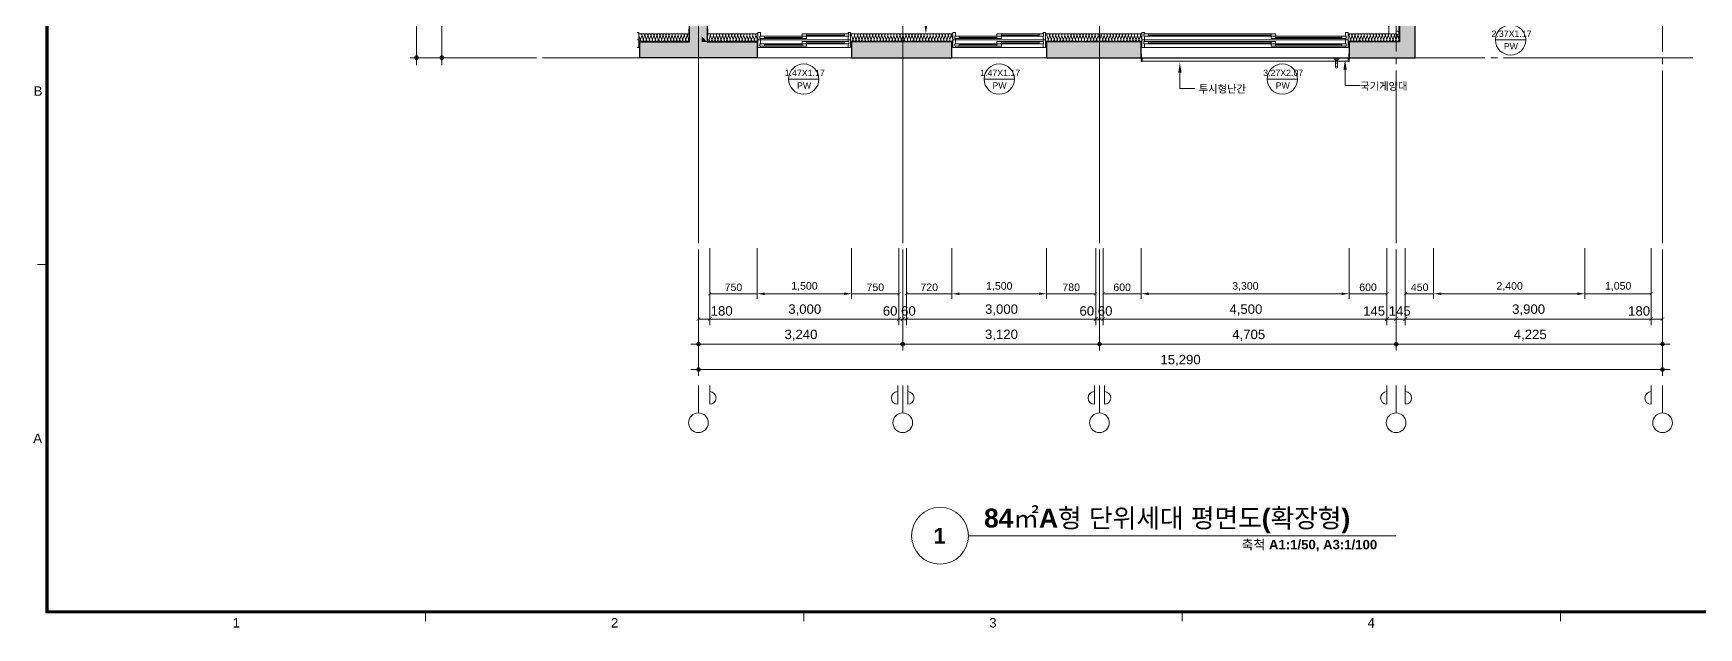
# Model space of a CAD drawing. Header units: millimetres. Extents: x 906 to 41302, y 848 to 28850.
# Drawn here: x 906 to 27318, y 848 to 10262 of the extents above; entities that cross this region are included whole.
import ezdxf

# ---------------------------------------------------------------- set-up
doc = ezdxf.new("R2010")
doc.units = ezdxf.units.MM
for name, color, linetype in [('PDF_0', 7, 'Continuous'), ('PDF_A-ANNO-LEAD', 7, 'Continuous'), ('PDF_A-ANNO-TITL', 7, 'Continuous'), ('PDF_A-ST-AXIS-CEN', 7, 'Continuous'), ('PDF_A-ST-AXIS-DIM', 7, 'Continuous'), ('PDF_A-WIN-IDEN', 7, 'Continuous'), ('PDF_X-FORM(동탄)$G-BORD-FORM', 7, 'Continuous'), ('PDF_X-단위세대$및$주동평면도$A-DETL-HAND', 7, 'Continuous'), ('PDF_X-단위세대$및$주동평면도$A-FIN-INSL', 7, 'Continuous'), ('PDF_X-단위세대$및$주동평면도$A-FIN-INSL-HID', 7, 'Continuous'), ('PDF_X-단위세대$및$주동평면도$A-FLOR-FLIN-TYP', 7, 'Continuous'), ('PDF_X-단위세대$및$주동평면도$A-FLOR-FLIN-TYP2', 7, 'Continuous'), ('PDF_X-단위세대$및$주동평면도$A-ST-AXIS-CEN', 7, 'Continuous'), ('PDF_X-단위세대$및$주동평면도$A-ST-CONC', 7, 'Continuous'), ('PDF_X-단위세대$및$주동평면도$A-WIN', 7, 'Continuous'), ('PDF_문자', 7, 'Continuous')]:
    doc.layers.add(name, color=color, linetype=linetype)
doc.layers.add('PDF_X-단위세대$및$주동평면도$A-FIN-INSL-HAT', color=7, linetype='Continuous', true_color=0x666666)
doc.layers.add('PDF_X-단위세대$및$주동평면도$S-ST-CONC-PAT1', color=7, linetype='Continuous', true_color=0xb7b7b7)
doc.styles.add('PDF Arial', font='arial.ttf')
doc.styles.add('PDF Arial Bold', font='arialbd.ttf')

msp = doc.modelspace()

# ---------------------------------------------------------------- linework, layer by layer
at = {"layer": 'PDF_0', "lineweight": 13}
for points in [[(6984, 9997), (6984, 9757)], [(7384, 9997), (7384, 9757)], [(11574, 5337), (11335, 5337)], [(26625, 5337), (26865, 5337)], [(11574, 4937), (11335, 4937)], [(26625, 4937), (26865, 4937)]]:
    msp.add_lwpolyline(points, dxfattribs=at)
for points in [[(14815, 5337), (14574, 5337)], [(17935, 5337), (17694, 5337)], [(22400, 5337), (22640, 5337)]]:
    msp.add_lwpolyline(points, close=True, dxfattribs=at)
for centre, radius in [((6984, 9877), 30.2), ((6984, 9877), 15.3), ((7385, 9877), 30.2), ((7385, 9877), 15.3), ((11455, 5338), 30.2), ((11455, 5338), 15.3), ((14695, 5338), 30.2), ((14695, 5338), 30.2), ((14695, 5338), 15.3), ((14695, 5338), 15.3), ((17815, 5338), 30.2), ((17815, 5338), 30.2), ((17815, 5338), 15.3), ((17815, 5338), 15.3), ((22520, 5338), 30.2), ((22520, 5338), 30.2), ((22520, 5338), 15.3), ((22520, 5338), 15.3), ((26745, 5338), 30.2), ((26745, 5338), 15.3), ((11455, 4938), 30.2), ((11455, 4938), 15.3), ((26745, 4938), 30.2), ((26745, 4938), 15.3)]:
    msp.add_circle(centre, radius, dxfattribs=at)
at = {"layer": 'PDF_0', "transparency": 33554559}
for points in [[(11655, 6164), (11613, 6110), (11608, 6115)], [(11661, 6158), (11655, 6164), (11613, 6110)], [(14608, 6115), (14613, 6110), (14656, 6164)], [(14613, 6110), (14656, 6164), (14661, 6158)], [(14775, 6164), (14733, 6110), (14728, 6115)], [(14781, 6158), (14775, 6164), (14733, 6110)], [(17728, 6115), (17733, 6110), (17776, 6164)], [(17733, 6110), (17776, 6164), (17781, 6158)], [(17896, 6164), (17853, 6110), (17848, 6115)], [(17901, 6158), (17896, 6164), (17853, 6110)], [(22348, 6115), (22353, 6110), (22395, 6164)], [(22353, 6110), (22395, 6164), (22401, 6158)], [(22685, 6164), (22643, 6110), (22638, 6115)], [(22691, 6158), (22685, 6164), (22643, 6110)], [(26538, 6115), (26543, 6110), (26586, 6164)], [(26543, 6110), (26586, 6164), (26591, 6158)], [(11481, 5770), (11428, 5703), (11422, 5710)], [(11487, 5764), (11481, 5770), (11428, 5703)], [(11601, 5710), (11608, 5703), (11662, 5770)], [(11662, 5770), (11608, 5703), (11601, 5710)], [(11608, 5703), (11662, 5770), (11668, 5764)], [(11668, 5764), (11662, 5770), (11608, 5703)], [(14601, 5710), (14607, 5703), (14661, 5770)], [(14601, 5710), (14607, 5703), (14661, 5770)], [(14607, 5703), (14661, 5770), (14667, 5764)], [(14607, 5703), (14661, 5770), (14667, 5764)], [(14721, 5770), (14667, 5703), (14661, 5710)], [(14661, 5710), (14667, 5703), (14721, 5770)], [(14728, 5764), (14721, 5770), (14667, 5703)], [(14667, 5703), (14721, 5770), (14728, 5764)], [(14782, 5770), (14728, 5703), (14721, 5710)], [(14782, 5770), (14728, 5703), (14721, 5710)], [(14788, 5764), (14782, 5770), (14728, 5703)], [(14788, 5764), (14782, 5770), (14728, 5703)], [(17722, 5710), (17728, 5703), (17781, 5770)], [(17722, 5710), (17728, 5703), (17781, 5770)], [(17728, 5703), (17781, 5770), (17787, 5764)], [(17728, 5703), (17781, 5770), (17787, 5764)], [(17841, 5770), (17787, 5703), (17781, 5710)], [(17781, 5710), (17787, 5703), (17841, 5770)], [(17848, 5764), (17841, 5770), (17787, 5703)], [(17787, 5703), (17841, 5770), (17848, 5764)], [(17902, 5770), (17848, 5703), (17841, 5710)], [(17902, 5770), (17848, 5703), (17841, 5710)], [(17908, 5764), (17902, 5770), (17848, 5703)], [(17908, 5764), (17902, 5770), (17848, 5703)], [(22341, 5710), (22348, 5703), (22402, 5770)], [(22402, 5770), (22348, 5703), (22341, 5710)], [(22348, 5703), (22402, 5770), (22408, 5764)], [(22408, 5764), (22402, 5770), (22348, 5703)], [(22486, 5710), (22493, 5703), (22547, 5770)], [(22547, 5770), (22493, 5703), (22486, 5710)], [(22493, 5703), (22547, 5770), (22553, 5764)], [(22553, 5764), (22547, 5770), (22493, 5703)], [(22692, 5770), (22638, 5703), (22631, 5710)], [(22631, 5710), (22638, 5703), (22692, 5770)], [(22698, 5764), (22692, 5770), (22638, 5703)], [(22638, 5703), (22692, 5770), (22698, 5764)], [(26531, 5710), (26538, 5703), (26592, 5770)], [(26592, 5770), (26538, 5703), (26531, 5710)], [(26538, 5703), (26592, 5770), (26598, 5764)], [(26598, 5764), (26592, 5770), (26538, 5703)], [(26711, 5710), (26718, 5703), (26772, 5770)], [(26718, 5703), (26772, 5770), (26778, 5764)]]:
    msp.add_solid(points, dxfattribs=at)
at = {"layer": 'PDF_A-ANNO-LEAD', "lineweight": 9}
for points in [[(19090, 9639), (19090, 9388), (19330, 9388)], [(21710, 9685), (21710, 9434), (21950, 9434)]]:
    msp.add_lwpolyline(points, dxfattribs=at)
at = {"layer": 'PDF_A-ANNO-LEAD', "transparency": 33554559}
for points in [[(15087, 10407), (15061, 10256), (15037, 10407)], [(19064, 9639), (19090, 9799), (19117, 9639)], [(21683, 9685), (21710, 9845), (21737, 9685)]]:
    msp.add_solid(points, dxfattribs=at)
at = {"layer": 'PDF_A-ANNO-TITL', "lineweight": 13}
msp.add_lwpolyline([(15735, 2303), (22514, 2303)], dxfattribs=at)
msp.add_circle((15286, 2303), 450, dxfattribs=at)
at = {"layer": 'PDF_A-ST-AXIS-CEN', "lineweight": 5}
for points in [[(10485, 9876), (8984, 9876)], [(11454, 8437), (11454, 6936)], [(14695, 6936), (14695, 8437), (14695, 6936)], [(22519, 8437), (22519, 6936)], [(26744, 8437), (26744, 6936)]]:
    msp.add_lwpolyline(points, dxfattribs=at)
msp.add_lwpolyline([(17815, 6936), (17815, 8437)], close=True, dxfattribs=at)
at = {"layer": 'PDF_A-ST-AXIS-DIM', "lineweight": 13}
for points in [[(6984, 17122), (6984, 9937)], [(7384, 9937), (7384, 11317)], [(7285, 9876), (8885, 9876), (6884, 9876)], [(11454, 5637), (11454, 6837), (11454, 4837)], [(11454, 6837), (11454, 5237)], [(11634, 6857), (11634, 6057)], [(14635, 6857), (14635, 6057)], [(14754, 6857), (14754, 6057)], [(17755, 6857), (17755, 6057)], [(17874, 6857), (17874, 6057)], [(22374, 6857), (22374, 6057)], [(22664, 6857), (22664, 6057)], [(26564, 6857), (26564, 6057)], [(26744, 4837), (26744, 6837), (26744, 5237)], [(26744, 6837), (26744, 5637)], [(11634, 6137), (12385, 6137)], [(12504, 6137), (13765, 6137)], [(13884, 6137), (14635, 6137)], [(14754, 6137), (15475, 6137)], [(15595, 6137), (16854, 6137)], [(16975, 6137), (17755, 6137)], [(17874, 6137), (18474, 6137)], [(18595, 6137), (21655, 6137)], [(21774, 6137), (22374, 6137)], [(22664, 6137), (23114, 6137)], [(23235, 6137), (25395, 6137)], [(25514, 6137), (26564, 6137)], [(11454, 5737), (11634, 5737), (14635, 5737), (14574, 5737)], [(26744, 5737), (26564, 5737), (22664, 5737), (22519, 5737), (22374, 5737), (17874, 5737), (17815, 5737), (17755, 5737), (14754, 5737), (14695, 5737), (14635, 5737), (14695, 5737), (14754, 5737), (14815, 5737)], [(17935, 5737), (17874, 5737), (17815, 5737), (17755, 5737), (17694, 5737)], [(11515, 5337), (14635, 5337)], [(17755, 5337), (14754, 5337)], [(17874, 5337), (22460, 5337)], [(22580, 5337), (26685, 5337)], [(26685, 4937), (11515, 4937)], [(11454, 4249), (11454, 4686)], [(14695, 4249), (14695, 4686)], [(17815, 4249), (17815, 4686)], [(22519, 4249), (22519, 4686)], [(26744, 4249), (26744, 4686)]]:
    msp.add_lwpolyline(points, dxfattribs=at)
for points in [[(11634, 5637), (11634, 6837)], [(12385, 6057), (12385, 6857)], [(13884, 6057), (13884, 6857)], [(14635, 5637), (14635, 6837)], [(14695, 5237), (14695, 6837), (14695, 5637), (14695, 6837)], [(14754, 5637), (14754, 6837)], [(15475, 6057), (15475, 6857)], [(16975, 6057), (16975, 6857)], [(17755, 5637), (17755, 6837)], [(17815, 5237), (17815, 6837)], [(17815, 5637), (17815, 6837)], [(17874, 5637), (17874, 6837)], [(18474, 6057), (18474, 6857)], [(21774, 6057), (21774, 6857)], [(22374, 5637), (22374, 6837)], [(22519, 5237), (22519, 6837)], [(22519, 5637), (22519, 6837)], [(22664, 5637), (22664, 6837)], [(23114, 6057), (23114, 6857)], [(25514, 6057), (25514, 6857)], [(26564, 5637), (26564, 6837)]]:
    msp.add_lwpolyline(points, close=True, dxfattribs=at)
for points in [[(11635, 4588, -1), (11634, 4387), (11634, 4686)], [(14615, 4588, 1), (14615, 4387), (14615, 4686)], [(14775, 4588, -1), (14774, 4387), (14774, 4686)], [(17735, 4588, 1), (17735, 4387), (17735, 4686)], [(17895, 4588, -1), (17894, 4387), (17894, 4686)], [(22375, 4588, 1), (22374, 4387), (22374, 4686)], [(22665, 4588, -1), (22664, 4387), (22664, 4686)], [(26565, 4588, 1), (26564, 4387), (26564, 4686)]]:
    msp.add_lwpolyline(points, format="xyb", dxfattribs=at)
for centre in [(11455, 4093), (14695, 4093), (17815, 4093), (22520, 4093), (26745, 4093)]:
    msp.add_circle(centre, 156, dxfattribs=at)
at = {"layer": 'PDF_A-ST-AXIS-DIM', "transparency": 33554559}
for points in [[(12504, 6156), (12504, 6117), (12385, 6137)], [(13765, 6156), (13765, 6117), (13884, 6137)], [(15595, 6156), (15595, 6117), (15475, 6137)], [(16854, 6156), (16854, 6117), (16975, 6137)], [(18595, 6156), (18595, 6117), (18474, 6137)], [(21655, 6156), (21655, 6117), (21774, 6137)], [(23235, 6156), (23235, 6117), (23114, 6137)], [(25395, 6156), (25395, 6117), (25514, 6137)]]:
    msp.add_solid(points, dxfattribs=at)
at = {"layer": 'PDF_A-WIN-IDEN', "lineweight": 13}
for points in [[(24575, 10157), (24094, 10157)], [(13365, 9537), (12884, 9537)], [(16465, 9537), (15984, 9537)], [(20955, 9537), (20475, 9537)]]:
    msp.add_lwpolyline(points, dxfattribs=at)
for centre in [(24335, 10157), (13125, 9537), (16225, 9537), (20715, 9537)]:
    msp.add_circle(centre, 240, dxfattribs=at)
at = {"layer": 'PDF_X-FORM(동탄)$G-BORD-FORM', "lineweight": 0, "const_width": 49.7}
msp.add_lwpolyline([(1124, 1099), (41025, 1099), (41025, 28599), (1124, 28599)], close=True, dxfattribs=at)
at = {"layer": 'PDF_X-FORM(동탄)$G-BORD-FORM', "lineweight": 13}
for points in [[(1124, 6600), (975, 6600)], [(7125, 1100), (7125, 949)], [(13124, 1100), (13124, 949)], [(19124, 1100), (19124, 949)], [(25125, 1100), (25125, 949)]]:
    msp.add_lwpolyline(points, dxfattribs=at)
at = {"layer": 'PDF_X-단위세대$및$주동평면도$A-DETL-HAND', "lineweight": 5}
for points in [[(18480, 9817), (18474, 9817), (18474, 9937), (18480, 9937), (18480, 9817), (18491, 9817), (18491, 9870), (18480, 9870)], [(18480, 9937), (18474, 9937)], [(18491, 9867), (21757, 9867)], [(21757, 9819), (18491, 9819)], [(21554, 9845), (21542, 9845), (21542, 9865), (21607, 9865), (21607, 9845), (21594, 9845), (21607, 9845)], [(21596, 9845), (21596, 9854), (21591, 9830), (21591, 9790), (21557, 9790), (21557, 9830), (21553, 9854), (21553, 9845)], [(21553, 9854), (21596, 9854)], [(21557, 9830), (21591, 9830)], [(21591, 9821), (21557, 9821)], [(21559, 9790), (21559, 9725)], [(21589, 9790), (21589, 9725)], [(21770, 9817), (21774, 9817), (21774, 9937), (21770, 9937), (21770, 9817), (21757, 9817), (21757, 9870), (21770, 9870)], [(21770, 9937), (21774, 9937)]]:
    msp.add_lwpolyline(points, dxfattribs=at)
msp.add_circle((21575, 9726), 15.3, dxfattribs=at)
at = {"layer": 'PDF_X-단위세대$및$주동평면도$A-FIN-INSL', "lineweight": 5}
for points in [[(23130, 10876), (22405, 10876), (22405, 10256), (21759, 10256)], [(23130, 10757), (22565, 10757), (22565, 10137), (21759, 10137)], [(10509, 10256), (11304, 10256)], [(10509, 10137), (11304, 10137)], [(12399, 10256), (11605, 10256)], [(12399, 10137), (11605, 10137)], [(15490, 10256), (13869, 10256)], [(15490, 10137), (13869, 10137)], [(18489, 10256), (16960, 10256)], [(18489, 10137), (16960, 10137)]]:
    msp.add_lwpolyline(points, dxfattribs=at)
at = {"layer": 'PDF_X-단위세대$및$주동평면도$A-FIN-INSL-HAT', "lineweight": 9}
for points in [[(10509, 10137), (10509, 10137)], [(10530, 10165), (10512, 10228)], [(10555, 10228), (10536, 10165)], [(10579, 10165), (10560, 10228)], [(10602, 10228), (10584, 10165)], [(10627, 10165), (10608, 10228)], [(10651, 10228), (10632, 10165)], [(10674, 10165), (10656, 10228)], [(10699, 10228), (10680, 10165)], [(10723, 10165), (10704, 10228)], [(10746, 10228), (10728, 10165)], [(12390, 10256), (12390, 10256)], [(15490, 10256), (15490, 10256)], [(18489, 10256), (18489, 10256)], [(22565, 10256), (22565, 10256)]]:
    msp.add_lwpolyline(points, dxfattribs=at)
for points in [[(10771, 10165), (10753, 10228, -0.50163), (10774, 10257, -0.50163), (10795, 10228), (10776, 10166, 0.50163), (10798, 10137, 0.50163), (10818, 10165), (10800, 10228, -0.50163), (10822, 10257, -0.50163), (10843, 10228), (10825, 10166, 0.50163), (10846, 10137, 0.50163), (10867, 10165), (10848, 10228, -0.50163), (10870, 10257, -0.50163), (10891, 10228), (10872, 10166, 0.50163), (10894, 10137, 0.50163), (10915, 10165), (10896, 10228, -0.50163), (10918, 10257, -0.50163), (10939, 10228), (10920, 10166, 0.50163), (10942, 10137, 0.50163), (10963, 10165), (10944, 10228, -0.50163), (10966, 10257, -0.50163), (10987, 10228), (10968, 10166, 0.50163), (10990, 10137, 0.50163), (11011, 10165), (10992, 10228, -0.50163), (11014, 10257, -0.50163), (11035, 10228), (11016, 10166, 0.50163), (11038, 10137, 0.50163), (11059, 10165), (11040, 10228, -0.50163), (11062, 10257, -0.50163), (11083, 10228), (11064, 10166, 0.50163), (11086, 10137, 0.50163), (11107, 10165), (11088, 10228, -0.50163), (11110, 10257, -0.50163), (11130, 10228), (11112, 10166, 0.50163), (11134, 10137, 0.50163), (11155, 10165), (11136, 10228, -0.50163), (11157, 10257, -0.50163), (11179, 10228), (11160, 10166, 0.50163), (11182, 10137, 0.50163), (11202, 10165), (11184, 10228, -0.50163), (11206, 10257, -0.50163), (11227, 10228), (11209, 10166, 0.50163), (11231, 10137, 0.50163), (11251, 10165), (11232, 10228, -0.50163), (11254, 10257, -0.50163), (11274, 10228), (11256, 10166, 0.50163), (11278, 10137, 0.50163), (11299, 10165), (11280, 10228, -0.50163), (11302, 10257, -0.031471), (11305, 10257)], [(12390, 10257, 0.50163), (12368, 10228), (12388, 10166, -0.50163), (12366, 10137, -0.50163), (12344, 10165), (12364, 10228, 0.50163), (12342, 10257, 0.50163), (12320, 10228), (12340, 10166, -0.50163), (12318, 10137, -0.50163), (12296, 10165), (12316, 10228, 0.50163), (12294, 10257, 0.50163), (12272, 10228), (12292, 10166, -0.50163), (12270, 10137, -0.50163), (12248, 10165), (12268, 10228, 0.50163), (12247, 10257, 0.50163), (12224, 10228), (12244, 10166, -0.50163), (12222, 10137, -0.50163), (12200, 10165), (12220, 10228, 0.50163), (12198, 10257, 0.50163), (12176, 10228), (12195, 10166, -0.50163), (12173, 10137, -0.50163), (12152, 10165), (12172, 10228, 0.50163), (12150, 10257, 0.50163), (12129, 10228), (12148, 10166, -0.50163), (12126, 10137, -0.50163), (12104, 10165), (12123, 10228, 0.50163), (12102, 10257, 0.50163), (12080, 10228), (12100, 10166, -0.50163), (12078, 10137, -0.50163), (12057, 10165), (12076, 10228, 0.50163), (12054, 10257, 0.50163), (12032, 10228), (12051, 10166, -0.50163), (12030, 10137, -0.50163), (12008, 10165), (12028, 10228, 0.50163), (12006, 10257, 0.50163), (11985, 10228), (12004, 10166, -0.50163), (11982, 10137, -0.50163), (11960, 10165), (11979, 10228, 0.50163), (11958, 10257, 0.50163), (11936, 10228), (11956, 10166, -0.50163), (11934, 10137, -0.50163), (11913, 10165), (11932, 10228, 0.50163), (11910, 10257, 0.50163), (11888, 10228), (11907, 10166, -0.50163), (11886, 10137, -0.50163), (11864, 10165), (11884, 10228, 0.50163), (11862, 10257, 0.50163), (11841, 10228), (11860, 10166, -0.50163), (11838, 10137, -0.50163), (11816, 10165), (11835, 10228, 0.50163), (11814, 10257, 0.50163), (11792, 10228), (11812, 10166, -0.50163), (11790, 10137, -0.50163), (11768, 10165), (11788, 10228, 0.50163), (11766, 10257, 0.50163), (11744, 10228), (11763, 10166, -0.50163), (11742, 10137, -0.50163), (11720, 10165), (11740, 10228, 0.50163), (11718, 10257, 0.50163), (11696, 10228), (11716, 10166, -0.50163), (11694, 10137, -0.50163), (11672, 10165), (11692, 10228, 0.50163), (11670, 10257, 0.50163), (11648, 10228), (11668, 10166, -0.50163), (11646, 10137, -0.50163), (11624, 10165), (11643, 10228, 0.50163), (11622, 10257, 0.220776), (11605, 10249)], [(15490, 10257, 0.50163), (15469, 10228), (15488, 10166, -0.50163), (15466, 10137, -0.50163), (15444, 10165), (15463, 10228, 0.50163), (15442, 10257, 0.50163), (15420, 10228), (15440, 10166, -0.50163), (15418, 10137, -0.50163), (15397, 10165), (15416, 10228, 0.50163), (15394, 10257, 0.50163), (15372, 10228), (15391, 10166, -0.50163), (15370, 10137, -0.50163), (15348, 10165), (15368, 10228, 0.50163), (15346, 10257, 0.50163), (15324, 10228), (15344, 10166, -0.50163), (15322, 10137, -0.50163), (15300, 10165), (15319, 10228, 0.50163), (15298, 10257, 0.50163), (15276, 10228), (15296, 10166, -0.50163), (15274, 10137, -0.50163), (15252, 10165), (15272, 10228, 0.50163), (15250, 10257, 0.50163), (15228, 10228), (15248, 10166, -0.50163), (15226, 10137, -0.50163), (15204, 10165), (15224, 10228, 0.50163), (15202, 10257, 0.50163), (15180, 10228), (15200, 10166, -0.50163), (15178, 10137, -0.50163), (15156, 10165), (15176, 10228, 0.50163), (15154, 10257, 0.50163), (15132, 10228), (15152, 10166, -0.50163), (15130, 10137, -0.50163), (15108, 10165), (15128, 10228, 0.50163), (15106, 10257, 0.50163), (15084, 10228), (15104, 10166, -0.50163), (15082, 10137, -0.50163), (15060, 10165), (15080, 10228, 0.50163), (15059, 10257, 0.50163), (15036, 10228), (15056, 10166, -0.50163), (15034, 10137, -0.50163), (15012, 10165), (15032, 10228, 0.50163), (15010, 10257, 0.50163), (14988, 10228), (15007, 10166, -0.50163), (14985, 10137, -0.50163), (14964, 10165), (14984, 10228, 0.50163), (14962, 10257, 0.50163), (14941, 10228), (14960, 10166, -0.50163), (14938, 10137, -0.50163), (14916, 10165), (14935, 10228, 0.50163), (14914, 10257, 0.50163), (14892, 10228), (14912, 10166, -0.50163), (14890, 10137, -0.50163), (14869, 10165), (14888, 10228, 0.50163), (14866, 10257, 0.50163), (14844, 10228), (14863, 10166, -0.50163), (14842, 10137, -0.50163), (14820, 10165), (14840, 10228, 0.50163), (14818, 10257, 0.50163), (14797, 10228), (14816, 10166, -0.50163), (14794, 10137, -0.50163), (14772, 10165), (14791, 10228, 0.50163), (14770, 10257, 0.50163), (14748, 10228), (14768, 10166, -0.50163), (14746, 10137, -0.50163), (14725, 10165), (14744, 10228, 0.50163), (14722, 10257, 0.50163), (14700, 10228), (14719, 10166, -0.50163), (14698, 10137, -0.50163), (14676, 10165), (14696, 10228, 0.50163), (14674, 10257, 0.50163), (14653, 10228), (14672, 10166, -0.50163), (14650, 10137, -0.50163), (14628, 10165), (14647, 10228, 0.50163), (14626, 10257, 0.50163), (14604, 10228), (14624, 10166, -0.50163), (14602, 10137, -0.50163), (14580, 10165), (14600, 10228, 0.50163), (14578, 10257, 0.50163), (14556, 10228), (14575, 10166, -0.50163), (14554, 10137, -0.50163), (14532, 10165), (14552, 10228, 0.50163), (14530, 10257, 0.50163), (14508, 10228), (14528, 10166, -0.50163), (14506, 10137, -0.50163), (14484, 10165), (14504, 10228, 0.50163), (14482, 10257, 0.50163), (14460, 10228), (14480, 10166, -0.50163), (14458, 10137, -0.50163), (14436, 10165), (14456, 10228, 0.50163), (14434, 10257, 0.50163), (14412, 10228), (14432, 10166, -0.50163), (14410, 10137, -0.50163), (14388, 10165), (14408, 10228, 0.50163), (14386, 10257, 0.50163), (14364, 10228), (14384, 10166, -0.50163), (14362, 10137, -0.50163), (14340, 10165), (14360, 10228, 0.50163), (14338, 10257, 0.50163), (14316, 10228), (14336, 10166, -0.50163), (14314, 10137, -0.50163), (14292, 10165), (14312, 10228, 0.50163), (14290, 10257, 0.50163), (14268, 10228), (14288, 10166, -0.50163), (14266, 10137, -0.50163), (14244, 10165), (14263, 10228, 0.50163), (14241, 10257, 0.50163), (14220, 10228), (14240, 10166, -0.50163), (14218, 10137, -0.50163), (14196, 10165), (14216, 10228, 0.50163), (14194, 10257, 0.50163), (14172, 10228), (14191, 10166, -0.50163), (14170, 10137, -0.50163), (14148, 10165), (14168, 10228, 0.50163), (14146, 10257, 0.50163), (14125, 10228), (14144, 10166, -0.50163), (14122, 10137, -0.50163), (14100, 10165), (14119, 10228, 0.50163), (14098, 10257, 0.50163), (14076, 10228), (14096, 10166, -0.50163), (14074, 10137, -0.50163), (14053, 10165), (14072, 10228, 0.50163), (14050, 10257, 0.50163), (14028, 10228), (14047, 10166, -0.50163), (14026, 10137, -0.50163), (14004, 10165), (14024, 10228, 0.50163), (14002, 10257, 0.50163), (13981, 10228), (14000, 10166, -0.50163), (13978, 10137, -0.50163), (13956, 10165), (13975, 10228, 0.50163), (13954, 10257, 0.50163), (13932, 10228), (13952, 10166, -0.50163), (13930, 10137, -0.50163), (13909, 10165), (13928, 10228, 0.50163), (13906, 10257, 0.50163), (13884, 10228), (13902, 10165, -0.50163), (13882, 10137, -0.143376), (13869, 10140)], [(18490, 10257, 0.501616), (18468, 10228), (18488, 10166, -0.501616), (18466, 10137, -0.501616), (18445, 10165), (18464, 10228, 0.501616), (18442, 10257, 0.501616), (18420, 10228), (18439, 10166, -0.501616), (18418, 10137, -0.501616), (18396, 10165), (18416, 10228, 0.501616), (18394, 10257, 0.501616), (18372, 10228), (18392, 10166, -0.501616), (18370, 10137, -0.501616), (18348, 10165), (18368, 10228, 0.501616), (18346, 10257, 0.501616), (18324, 10228), (18344, 10166, -0.501616), (18322, 10137, -0.501616), (18300, 10165), (18320, 10228, 0.501616), (18298, 10257, 0.501616), (18276, 10228), (18296, 10166, -0.501616), (18274, 10137, -0.501616), (18252, 10165), (18272, 10228, 0.501616), (18250, 10257, 0.501616), (18228, 10228), (18248, 10166, -0.501616), (18226, 10137, -0.501616), (18204, 10165), (18224, 10228, 0.501616), (18202, 10257, 0.501616), (18180, 10228), (18200, 10166, -0.501616), (18178, 10137, -0.501616), (18156, 10165), (18176, 10228, 0.501616), (18154, 10257, 0.501616), (18132, 10228), (18152, 10166, -0.501616), (18130, 10137, -0.501616), (18108, 10165), (18128, 10228, 0.501616), (18107, 10257, 0.501616), (18084, 10228), (18104, 10166, -0.501616), (18082, 10137, -0.501616), (18060, 10165), (18080, 10228, 0.501616), (18058, 10257, 0.501616), (18036, 10228), (18055, 10166, -0.501616), (18033, 10137, -0.501616), (18012, 10165), (18032, 10228, 0.501616), (18010, 10257, 0.501616), (17989, 10228), (18008, 10166, -0.501616), (17986, 10137, -0.501616), (17964, 10165), (17983, 10228, 0.501616), (17962, 10257, 0.501616), (17940, 10228), (17960, 10166, -0.501616), (17938, 10137, -0.501616), (17917, 10165), (17936, 10228, 0.501616), (17914, 10257, 0.501616), (17892, 10228), (17911, 10166, -0.501616), (17890, 10137, -0.501616), (17868, 10165), (17888, 10228, 0.501616), (17866, 10257, 0.501616), (17845, 10228), (17864, 10166, -0.501616), (17842, 10137, -0.501616), (17820, 10165), (17839, 10228, 0.501616), (17818, 10257, 0.501616), (17796, 10228), (17816, 10166, -0.501616), (17794, 10137, -0.501616), (17773, 10165), (17792, 10228, 0.501616), (17770, 10257, 0.501616), (17748, 10228), (17767, 10166, -0.501616), (17746, 10137, -0.501616), (17724, 10165), (17744, 10228, 0.501616), (17722, 10257, 0.501616), (17701, 10228), (17720, 10166, -0.501616), (17698, 10137, -0.501616), (17676, 10165), (17695, 10228, 0.501616), (17674, 10257, 0.501616), (17652, 10228), (17672, 10166, -0.501616), (17650, 10137, -0.501616), (17628, 10165), (17648, 10228, 0.501616), (17626, 10257, 0.501616), (17604, 10228), (17623, 10166, -0.501616), (17602, 10137, -0.501616), (17580, 10165), (17600, 10228, 0.501616), (17578, 10257, 0.501616), (17556, 10228), (17576, 10166, -0.501616), (17554, 10137, -0.501616), (17532, 10165), (17552, 10228, 0.501616), (17530, 10257, 0.501616), (17508, 10228), (17528, 10166, -0.501616), (17506, 10137, -0.501616), (17484, 10165), (17504, 10228, 0.501616), (17482, 10257, 0.501616), (17460, 10228), (17480, 10166, -0.501616), (17458, 10137, -0.501616), (17436, 10165), (17456, 10228, 0.501616), (17434, 10257, 0.501616), (17412, 10228), (17432, 10166, -0.501616), (17410, 10137, -0.501616), (17388, 10165), (17408, 10228, 0.501616), (17386, 10257, 0.501616), (17364, 10228), (17384, 10166, -0.501616), (17363, 10137, -0.501616), (17340, 10165), (17360, 10228, 0.501616), (17338, 10257, 0.50163), (17316, 10228), (17336, 10166, -0.50163), (17314, 10137, -0.50163), (17292, 10165), (17311, 10228, 0.50163), (17289, 10257, 0.50163), (17268, 10228), (17288, 10166, -0.50163), (17266, 10137, -0.50163), (17244, 10165), (17264, 10228, 0.50163), (17242, 10257, 0.50163), (17220, 10228), (17239, 10166, -0.50163), (17218, 10137, -0.50163), (17196, 10165), (17216, 10228, 0.50163), (17194, 10257, 0.50163), (17173, 10228), (17192, 10166, -0.50163), (17170, 10137, -0.50163), (17148, 10165), (17167, 10228, 0.50163), (17146, 10257, 0.50163), (17124, 10228), (17144, 10166, -0.50163), (17122, 10137, -0.50163), (17101, 10165), (17120, 10228, 0.50163), (17098, 10257, 0.50163), (17076, 10228), (17095, 10166, -0.50163), (17074, 10137, -0.50163), (17052, 10165), (17072, 10228, 0.50163), (17050, 10257, 0.50163), (17029, 10228), (17048, 10166, -0.50163), (17026, 10137, -0.50163), (17004, 10165), (17023, 10228, 0.50163), (17002, 10257, 0.50163), (16980, 10228), (16999, 10165, -0.50163), (16978, 10137, -0.239927), (16960, 10146)], [(22565, 10257, 0.501616), (22544, 10228), (22563, 10166, -0.501616), (22541, 10137, -0.501616), (22519, 10165), (22538, 10228, 0.501616), (22517, 10257, 0.501616), (22495, 10228), (22515, 10166, -0.501616), (22493, 10137, -0.501616), (22472, 10165), (22491, 10228, 0.501616), (22469, 10257, 0.501616), (22447, 10228), (22466, 10166, -0.501616), (22445, 10137, -0.501616), (22423, 10165), (22443, 10228, 0.501616), (22421, 10257, 0.501616), (22400, 10228), (22419, 10166, -0.501616), (22397, 10137, -0.501616), (22375, 10165), (22394, 10228, 0.501616), (22373, 10257, 0.501616), (22351, 10228), (22371, 10166, -0.501616), (22349, 10137, -0.501616), (22327, 10165), (22347, 10228, 0.501616), (22325, 10257, 0.501616), (22303, 10228), (22322, 10166, -0.501616), (22301, 10137, -0.501616), (22279, 10165), (22299, 10228, 0.501616), (22277, 10257, 0.501616), (22255, 10228), (22275, 10166, -0.501616), (22253, 10137, -0.501616), (22231, 10165), (22251, 10228, 0.501616), (22229, 10257, 0.501616), (22207, 10228), (22227, 10166, -0.501616), (22205, 10137, -0.501616), (22183, 10165), (22203, 10228, 0.501616), (22181, 10257, 0.501616), (22159, 10228), (22179, 10166, -0.501616), (22157, 10137, -0.501616), (22135, 10165), (22155, 10228, 0.501616), (22133, 10257, 0.501616), (22111, 10228), (22131, 10166, -0.501616), (22109, 10137, -0.501616), (22087, 10165), (22107, 10228, 0.501616), (22085, 10257, 0.501616), (22063, 10228), (22083, 10166, -0.501616), (22062, 10137, -0.501616), (22039, 10165), (22059, 10228, 0.501616), (22037, 10257, 0.501616), (22015, 10228), (22035, 10166, -0.501616), (22013, 10137, -0.501616), (21991, 10165), (22010, 10228, 0.501616), (21988, 10257, 0.501616), (21967, 10228), (21987, 10166, -0.501616), (21965, 10137, -0.501616), (21943, 10165), (21963, 10228, 0.501616), (21941, 10257, 0.501616), (21919, 10228), (21938, 10166, -0.501616), (21917, 10137, -0.501616), (21895, 10165), (21915, 10228, 0.501616), (21893, 10257, 0.501616), (21872, 10228), (21891, 10166, -0.501616), (21869, 10137, -0.501616), (21847, 10165), (21866, 10228, 0.501616), (21845, 10257, 0.501616), (21823, 10228), (21843, 10166, -0.501616), (21821, 10137, -0.501616), (21800, 10165), (21819, 10228, 0.501616), (21797, 10257, 0.501616), (21775, 10228), (21794, 10165, -0.501616), (21773, 10137, -0.157212), (21759, 10141)], [(22563, 10257, 0.104481), (22566, 10270, 0.501616), (22527, 10298)]]:
    msp.add_lwpolyline(points, format="xyb", dxfattribs=at)
for centre, start, end in [((10510, 10159), 269.9989, 16.5578), ((10534, 10235), 89.9989, 196.5578), ((10534, 10235), 343.4422, 90.0011), ((10558, 10159), 163.4422, 270.0011), ((10558, 10159), 269.9989, 16.5578), ((10582, 10235), 89.9989, 196.5578), ((10582, 10235), 343.4422, 90.0011), ((10606, 10159), 163.4422, 270.0011), ((10606, 10159), 269.9989, 16.5578), ((10630, 10235), 89.9989, 196.5578), ((10630, 10235), 343.4422, 90.0011), ((10654, 10159), 163.4422, 270.0011), ((10654, 10159), 269.9989, 16.5578), ((10678, 10235), 89.9989, 196.5578), ((10678, 10235), 343.4422, 90.0011), ((10702, 10159), 163.4422, 270.0011), ((10702, 10159), 269.9989, 16.5578), ((10726, 10235), 89.9989, 196.5578), ((10726, 10235), 343.4422, 90.0011), ((10750, 10159), 163.4422, 270.0011), ((10750, 10159), 269.9989, 16.5578)]:
    msp.add_arc(centre, 22.8, start, end, dxfattribs=at)
at = {"layer": 'PDF_X-단위세대$및$주동평면도$A-FIN-INSL-HID', "lineweight": 5}
for points in [[(11304, 10227), (11304, 10326)], [(11605, 10227), (11605, 10326)], [(11304, 10126), (11304, 10177)], [(11605, 10126), (11605, 10177)]]:
    msp.add_lwpolyline(points, dxfattribs=at)
at = {"layer": 'PDF_X-단위세대$및$주동평면도$A-FLOR-FLIN-TYP', "lineweight": 5}
for points in [[(10485, 9876), (10524, 9876)], [(12385, 9876), (13884, 9876)], [(15475, 9876), (16975, 9876)], [(18474, 9876), (21774, 9876)]]:
    msp.add_lwpolyline(points, dxfattribs=at)
at = {"layer": 'PDF_X-단위세대$및$주동평면도$A-FLOR-FLIN-TYP2', "lineweight": 5}
msp.add_lwpolyline([(21774, 9876), (18474, 9876)], dxfattribs=at)
at = {"layer": 'PDF_X-단위세대$및$주동평면도$A-ST-AXIS-CEN', "lineweight": 5}
for points in [[(11454, 8437), (11454, 17061)], [(22519, 12974), (22519, 9974)], [(26744, 12974), (26744, 9974)], [(14695, 10524), (14695, 8437)], [(17815, 10524), (17815, 8437)], [(10485, 9876), (11504, 9876), (14024, 9876)], [(14125, 9876), (14224, 9876)], [(14325, 9876), (17325, 9876)], [(17424, 9876), (17525, 9876)], [(17624, 9876), (20625, 9876)], [(20724, 9876), (20825, 9876)], [(20924, 9876), (23925, 9876)], [(22519, 9874), (22519, 9774)], [(24024, 9876), (24125, 9876)], [(24224, 9876), (27225, 9876)], [(26744, 9874), (26744, 9774)], [(22519, 9674), (22519, 8437)], [(26744, 9674), (26744, 8437)]]:
    msp.add_lwpolyline(points, dxfattribs=at)
at = {"layer": 'PDF_X-단위세대$및$주동평면도$A-ST-CONC', "lineweight": 25}
msp.add_lwpolyline([(11594, 17061), (13809, 17061), (11605, 17061), (11594, 17061), (11594, 16612), (11605, 16612), (11605, 10577), (11594, 10577), (11594, 10126), (11605, 10126), (12385, 10126), (12385, 9876), (11504, 9876), (10524, 9876), (10524, 10126), (11315, 10126), (11315, 10577), (11304, 10577), (11304, 16612), (11315, 16612), (11315, 17061), (11304, 17061)], dxfattribs=at)
for points in [[(23114, 10497), (23114, 10746), (22574, 10746), (22574, 10126), (21774, 10126), (21774, 9876), (22824, 9876), (22824, 10497)], [(15475, 10126), (13884, 10126), (13884, 9876), (15475, 9876)], [(18474, 10126), (16975, 10126), (16975, 9876), (18474, 9876)]]:
    msp.add_lwpolyline(points, close=True, dxfattribs=at)
at = {"layer": 'PDF_X-단위세대$및$주동평면도$A-WIN', "lineweight": 9}
for points in [[(10485, 10276), (10509, 10276), (10509, 10157), (10485, 10157), (10509, 10157), (10509, 10036), (10485, 10036)], [(12440, 10216), (12440, 10276), (12399, 10276), (12399, 10157), (12440, 10157), (12440, 10180)], [(12440, 10097), (12440, 10157), (12399, 10157), (12399, 10036), (12440, 10036), (12440, 10061)], [(13829, 10216), (13829, 10157), (13869, 10157), (13869, 10276), (13829, 10276), (13829, 10253)], [(13829, 10097), (13829, 10036), (13869, 10036), (13869, 10157), (13829, 10157), (13829, 10132)], [(15530, 10216), (15530, 10276), (15490, 10276), (15490, 10157), (15530, 10157), (15530, 10180)], [(15530, 10097), (15530, 10157), (15490, 10157), (15490, 10036), (15530, 10036), (15530, 10061)], [(16920, 10216), (16920, 10157), (16960, 10157), (16960, 10276), (16920, 10276), (16920, 10253)], [(16920, 10097), (16920, 10036), (16960, 10036), (16960, 10157), (16920, 10157), (16920, 10132)], [(18529, 10216), (18529, 10157), (18489, 10157), (18489, 10276), (18529, 10276), (18529, 10253)], [(18529, 10097), (18529, 10036), (18489, 10036), (18489, 10157), (18529, 10157), (18529, 10132)], [(21719, 10216), (21719, 10276), (21759, 10276), (21759, 10157), (21719, 10157), (21719, 10180)], [(21719, 10097), (21719, 10157), (21759, 10157), (21759, 10036), (21719, 10036), (21719, 10061)]]:
    msp.add_lwpolyline(points, dxfattribs=at)
for points in [[(12429, 10180), (12500, 10180), (12500, 10216), (12429, 10216)], [(12429, 10061), (12500, 10061), (12500, 10097), (12429, 10097)], [(13099, 10216), (13170, 10216), (13170, 10253), (13099, 10253)], [(13170, 10180), (13099, 10180), (13099, 10216), (13170, 10216)], [(13099, 10097), (13170, 10097), (13170, 10132), (13099, 10132)], [(13170, 10061), (13099, 10061), (13099, 10097), (13170, 10097)], [(13840, 10216), (13770, 10216), (13770, 10253), (13840, 10253)], [(13840, 10097), (13770, 10097), (13770, 10132), (13840, 10132)], [(15519, 10180), (15589, 10180), (15589, 10216), (15519, 10216)], [(15519, 10061), (15589, 10061), (15589, 10097), (15519, 10097)], [(16189, 10216), (16259, 10216), (16259, 10253), (16189, 10253)], [(16259, 10180), (16189, 10180), (16189, 10216), (16259, 10216)], [(16189, 10097), (16259, 10097), (16259, 10132), (16189, 10132)], [(16259, 10061), (16189, 10061), (16189, 10097), (16259, 10097)], [(16929, 10216), (16859, 10216), (16859, 10253), (16929, 10253)], [(16929, 10097), (16859, 10097), (16859, 10132), (16929, 10132)], [(18520, 10216), (18590, 10216), (18590, 10253), (18520, 10253)], [(18520, 10097), (18590, 10097), (18590, 10132), (18520, 10132)], [(20609, 10216), (20539, 10216), (20539, 10253), (20609, 10253)], [(20539, 10180), (20609, 10180), (20609, 10216), (20539, 10216)], [(20609, 10097), (20539, 10097), (20539, 10132), (20609, 10132)], [(20539, 10061), (20609, 10061), (20609, 10097), (20539, 10097)], [(21730, 10180), (21660, 10180), (21660, 10216), (21730, 10216)], [(21730, 10061), (21660, 10061), (21660, 10097), (21730, 10097)]]:
    msp.add_lwpolyline(points, close=True, dxfattribs=at)
at = {"layer": 'PDF_X-단위세대$및$주동평면도$A-WIN', "lineweight": 5}
for points in [[(12440, 10157), (13829, 10157)], [(13099, 10216), (12500, 10216)], [(13099, 10198), (12500, 10198)], [(13099, 10180), (12500, 10180)], [(13099, 10097), (12500, 10097)], [(13099, 10079), (12500, 10079)], [(13099, 10061), (12500, 10061)], [(13170, 10253), (13770, 10253)], [(13170, 10234), (13770, 10234)], [(13170, 10216), (13770, 10216)], [(13170, 10132), (13770, 10132)], [(13170, 10114), (13770, 10114)], [(13170, 10097), (13770, 10097)], [(15530, 10157), (16920, 10157)], [(16189, 10216), (15589, 10216)], [(16189, 10198), (15589, 10198)], [(16189, 10180), (15589, 10180)], [(16189, 10097), (15589, 10097)], [(16189, 10079), (15589, 10079)], [(16189, 10061), (15589, 10061)], [(16259, 10253), (16859, 10253)], [(16259, 10234), (16859, 10234)], [(16259, 10216), (16859, 10216)], [(16259, 10132), (16859, 10132)], [(16259, 10114), (16859, 10114)], [(16259, 10097), (16859, 10097)], [(21719, 10157), (18529, 10157)], [(20539, 10253), (18590, 10253)], [(20539, 10234), (18590, 10234)], [(20539, 10216), (18590, 10216)], [(20539, 10132), (18590, 10132)], [(20539, 10114), (18590, 10114)], [(20539, 10097), (18590, 10097)], [(20609, 10216), (21660, 10216)], [(20609, 10198), (21660, 10198)], [(20609, 10180), (21660, 10180)], [(20609, 10097), (21660, 10097)], [(20609, 10079), (21660, 10079)], [(20609, 10061), (21660, 10061)]]:
    msp.add_lwpolyline(points, dxfattribs=at)
for points in [[(13829, 10036), (12440, 10036)], [(16920, 10036), (15530, 10036)], [(18529, 10036), (21719, 10036)]]:
    msp.add_lwpolyline(points, close=True, dxfattribs=at)
at = {"layer": 'PDF_X-단위세대$및$주동평면도$S-ST-CONC-PAT1', "transparency": 33554559}
for points in [[(11504, 10382), (11504, 10126), (11315, 10577)], [(11504, 10126), (11315, 10577), (11315, 10126)], [(11504, 10577), (11594, 10577), (11504, 10218)], [(11594, 10577), (11504, 10218), (11594, 10126)], [(22824, 10497), (22574, 10497), (22824, 10126)], [(22574, 10497), (22824, 10126), (22574, 10126)], [(11504, 9927), (11504, 9876), (10524, 10126)], [(11504, 9876), (10524, 10126), (10524, 9876)], [(11504, 10126), (11504, 9927), (10524, 10126)], [(11504, 10218), (11594, 10126), (11504, 10126)], [(11504, 10126), (12385, 10126), (11504, 10055)], [(12385, 10126), (11504, 10055), (12385, 9876)], [(11504, 10055), (12385, 9876), (11504, 9876)], [(15475, 10126), (13884, 10126), (15475, 9876)], [(13884, 10126), (15475, 9876), (13884, 9876)], [(18474, 10126), (16975, 10126), (18474, 9876)], [(16975, 10126), (18474, 9876), (16975, 9876)], [(22824, 10126), (21774, 10126), (22824, 9876)], [(21774, 10126), (22824, 9876), (21774, 9876)]]:
    msp.add_solid(points, dxfattribs=at)

# ---------------------------------------------------------------- texts
at = {"layer": 'PDF_문자', "attachment_point": 7}
for s, insert, char_height, style in [('2.37X1.17', (24033, 10205), 99.6, 'PDF Arial'), ('PW', (24228, 10007), 99.6, 'PDF Arial'), ('1.47X1.17', (12823, 9585), 99.6, 'PDF Arial'), ('1.47X1.17', (15923, 9585), 99.6, 'PDF Arial'), ('3.27X2.07', (20412, 9585), 99.6, 'PDF Arial'), ('B', (913, 9274), 149, 'PDF Arial'), ('PW', (13019, 9386), 99.6, 'PDF Arial'), ('PW', (16118, 9386), 99.6, 'PDF Arial'), ('투시형난간', (19389, 9308), 119.5, 'PDF Arial'), ('PW', (20609, 9386), 99.6, 'PDF Arial'), ('국기게양대', (21950, 9352), 119.5, 'PDF Arial'), ('750', (11871, 6178), 119.5, 'PDF Arial'), ('1,500', (12928, 6180), 119.5, 'PDF Arial'), ('750', (14121, 6178), 119.5, 'PDF Arial'), ('720', (14976, 6178), 119.5, 'PDF Arial'), ('1,500', (16017, 6180), 119.5, 'PDF Arial'), ('780', (17227, 6178), 119.5, 'PDF Arial'), ('600', (18035, 6178), 119.5, 'PDF Arial'), ('3,300', (19920, 6180), 119.5, 'PDF Arial'), ('600', (21935, 6178), 119.5, 'PDF Arial'), ('450', (22754, 6178), 119.5, 'PDF Arial'), ('2,400', (24111, 6180), 119.5, 'PDF Arial'), ('1,050', (25832, 6180), 119.5, 'PDF Arial'), ('180', (11649, 5789), 149.4, 'PDF Arial'), ('3,000', (12880, 5791), 149.4, 'PDF Arial'), ('60 60', (14379, 5788), 149.4, 'PDF Arial'), ('3,000', (16000, 5791), 149.4, 'PDF Arial'), ('60 60', (17498, 5788), 149.4, 'PDF Arial'), ('4,500', (19876, 5791), 149.4, 'PDF Arial'), ('145 145', (21997, 5788), 149.4, 'PDF Arial'), ('3,900', (24360, 5791), 149.4, 'PDF Arial'), ('180', (26199, 5788), 149.4, 'PDF Arial'), ('3,240', (12820, 5391), 149.4, 'PDF Arial'), ('3,120', (16000, 5392), 149.4, 'PDF Arial'), ('4,705', (19921, 5391), 149.4, 'PDF Arial'), ('4,225', (24386, 5391), 149.4, 'PDF Arial'), ('15,290', (18782, 4992), 149.4, 'PDF Arial'), ('A', (906, 3774), 149, 'PDF Arial'), ('84㎡A형 단위세대 평면도(확장형)', (15985, 2344), 298.77, 'PDF Arial Bold'), ('1', (15184, 2178), 249, 'PDF Arial Bold'), ('축척 A1:1/50, A3:1/100', (20070, 2055), 149.38, 'PDF Arial Bold'), ('1', (4067, 850), 149, 'PDF Arial'), ('2', (10067, 850), 149, 'PDF Arial'), ('3', (16067, 848), 149, 'PDF Arial'), ('4', (22067, 850), 149, 'PDF Arial')]:
    msp.add_mtext(s, dxfattribs=dict(at, insert=insert, char_height=char_height, style=style))

doc.saveas('drawing.dxf')
